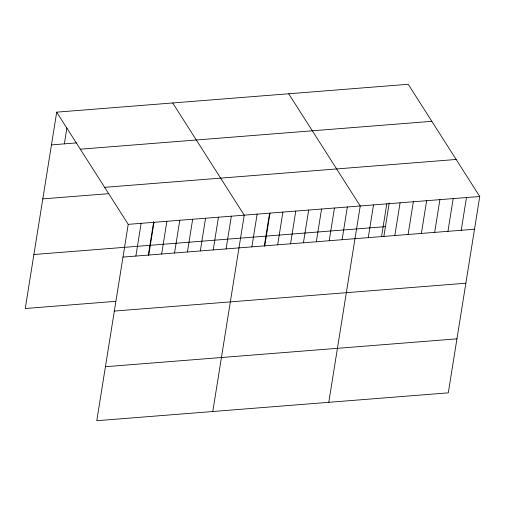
<?xml version="1.0" encoding="UTF-8"?>
<svg xmlns="http://www.w3.org/2000/svg" width="505" height="505" viewBox="0 0 505 505"><rect width="100%" height="100%" fill="white"/><g stroke="black" fill="none" stroke-linecap="round" stroke-linejoin="round"><path stroke-width="0.76" d="M56.699 112.16L128.226 224.359L96.777 420.709L448.301 392.84L479.75 196.489L408.223 84.291L56.699 112.16L25.25 308.511L115.475 301.352M64.35 143.862L66.906 127.885M135.877 256.067L141.116 223.343M148.293 255.341L153.703 221.581M148.767 255.044L154.006 222.32M161.65 254.021L166.896 221.297M174.541 252.999L179.786 220.275M187.431 251.976L192.676 219.252M200.321 250.953L205.56 218.229M213.211 249.931L218.45 217.207M226.101 248.908L231.34 216.184M212.782 411.512L244.231 215.162L172.704 102.963M251.875 246.869L257.121 214.145M264.298 246.15L269.468 213.868M264.765 245.847L270.011 213.123M277.655 244.824L282.895 212.1M290.545 243.801L295.785 211.077M303.436 242.779L308.675 210.055M316.326 241.756L321.565 209.032M329.209 240.733L334.455 208.009M342.1 239.711L347.345 206.987M328.78 402.315L360.235 205.971L288.702 93.766M368.271 237.64L373.511 204.916M381.553 236.586L386.792 203.862M383.813 236.668L389.222 202.909M394.828 235.532L400.074 202.808M408.109 234.478L413.349 201.754M421.391 233.43L426.63 200.706M434.666 232.376L439.912 199.652M447.948 231.322L453.193 198.598M461.229 230.267L466.469 197.543M51.459 144.885L76.476 142.902M80.301 149.19L431.826 121.32M104.623 187.336L456.148 159.466M42.811 198.882L108.771 193.649M128.226 224.359L479.75 196.489M33.898 254.514L385.422 226.644M122.986 257.083L474.511 229.219M114.338 311.08L465.863 283.21M105.425 366.712L456.949 338.842"/></g></svg>
